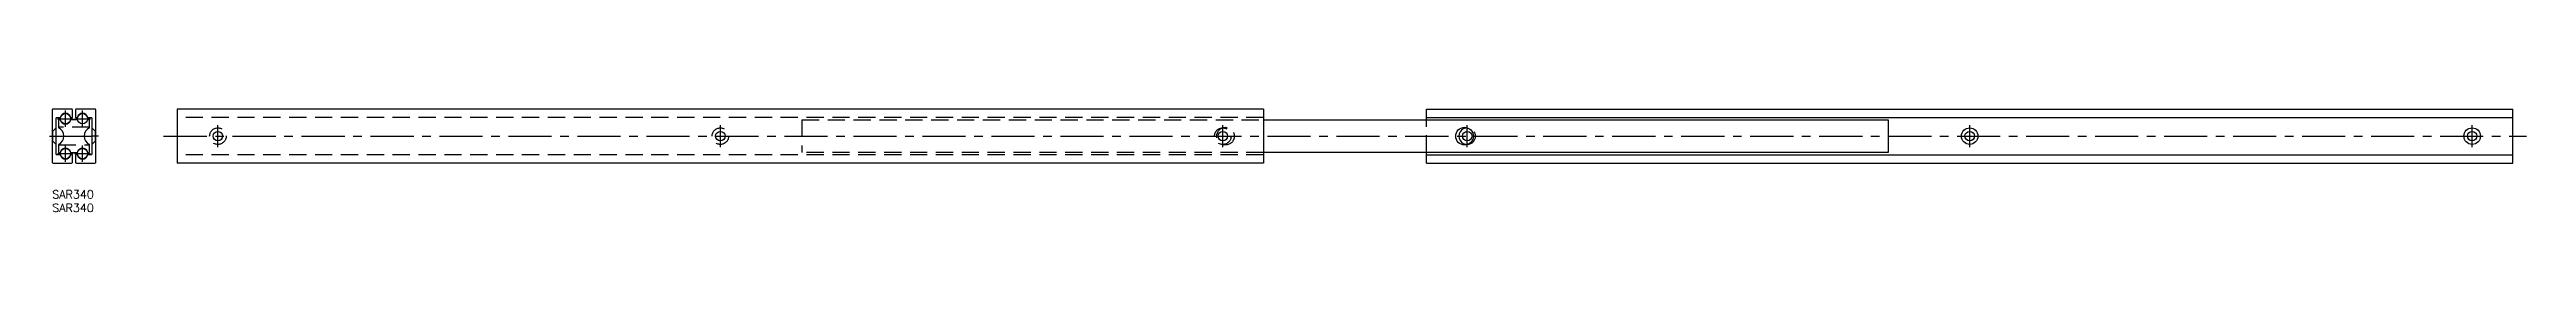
# Model space of a CAD drawing. Extents: x -1 to 911, y -8 to 30.
import ezdxf

# ---------------------------------------------------------------- set-up
doc = ezdxf.new("R2010")
doc.units = 0
doc.header["$LTSCALE"] = 0.5
doc.linetypes.add('CENTER', pattern=[50.8, 31.75, -6.35, 6.35, -6.35])
doc.linetypes.add('DASHED', pattern=[19.05, 12.7, -6.35])
for name, color, linetype in [('MSM_CENTER', 1, 'CENTER'), ('MSM_CONTINUOUS', 7, 'CONTINUOUS'), ('MSM_DASHED', 4, 'DASHED'), ('MSM_PART_NUMBER', 7, 'CONTINUOUS')]:
    doc.layers.add(name, color=color, linetype=linetype)
doc.styles.get("Standard").update_dxf_attribs({"font": 'txt.shx', "height": 3, "bigfont": 'bigfont.shx'})

# ---------------------------------------------------------------- blocks, each defined once
blk = doc.blocks.new('*U3')
at = {"layer": 'MSM_PART_NUMBER'}
blk.add_text('SAR340', height=3, dxfattribs=at).set_placement((0, -3))
blk = doc.blocks.new('*U4')
at = {"layer": 'MSM_PART_NUMBER'}
blk.add_text('SAR340', height=3, dxfattribs=at).set_placement((0, -8))

msp = doc.modelspace()

# ---------------------------------------------------------------- linework, layer by layer
at = {"layer": 'MSM_CENTER'}
for p, q in [((4.85, 23.46), (4.85, 29.43)), ((11.15, 23.46), (11.15, 29.43)), ((-1, 20), (1.47, 20)), ((1.73, 20), (14.27, 20)), ((1.95, 26.45), (7.75, 26.45)), ((8.25, 26.45), (14.05, 26.45)), ((17, 20), (14.53, 20)), ((41, 20), (911, 20)), ((61, 15.95), (61, 24.05)), ((246, 15.95), (246, 24.05)), ((431, 15.95), (431, 24.05)), ((521, 15.95), (521, 24.05)), ((706, 15.95), (706, 24.05)), ((891, 15.95), (891, 24.05)), ((1.95, 13.55), (7.75, 13.55)), ((4.85, 10.56), (4.85, 16.53)), ((8.25, 13.55), (14.05, 13.55)), ((11.15, 10.56), (11.15, 16.53))]:
    msp.add_line(p, q, dxfattribs=at)
at = {"layer": 'MSM_CONTINUOUS'}
for p, q in [((0, 29.7), (0, 10.3)), ((7.1, 30), (0.3, 30)), ((7.4, 27.05), (7.4, 29.7)), ((8.6, 29.7), (8.6, 27.05)), ((15.7, 30), (8.9, 30)), ((16, 10.3), (16, 29.7)), ((46, 30), (46, 10)), ((446, 30), (46, 30)), ((446, 30), (446, 10)), ((506, 30), (906, 30)), ((506, 26.05), (506, 30)), ((906, 10), (906, 30)), ((1.4, 13.35), (1.4, 26.65)), ((1.6, 26.85), (2.81, 26.85)), ((2.3, 25.85), (2.3, 23.21)), ((2.81, 26.05), (2.5, 26.05)), ((6.89, 26.85), (7.2, 26.85)), ((9.11, 26.05), (6.89, 26.05)), ((8.8, 26.85), (9.11, 26.85)), ((13.19, 26.85), (14.4, 26.85)), ((13.5, 26.05), (13.19, 26.05)), ((13.7, 23.21), (13.7, 25.85)), ((14.6, 26.65), (14.6, 13.35)), ((446, 26.05), (676, 26.05)), ((506, 26.85), (906, 26.85)), ((676, 26.05), (676, 13.95)), ((0.3, 10), (7.1, 10)), ((2.81, 13.15), (1.6, 13.15)), ((2.3, 16.79), (2.3, 14.15)), ((2.5, 13.95), (2.81, 13.95)), ((6.89, 13.95), (9.11, 13.95)), ((7.2, 13.15), (6.89, 13.15)), ((7.4, 10.3), (7.4, 12.95)), ((8.6, 12.95), (8.6, 10.3)), ((9.11, 13.15), (8.8, 13.15)), ((8.9, 10), (15.7, 10)), ((13.19, 13.95), (13.5, 13.95)), ((14.4, 13.15), (13.19, 13.15)), ((13.7, 14.15), (13.7, 16.79)), ((446, 10), (46, 10)), ((676, 13.95), (446, 13.95)), ((506, 10), (506, 13.95)), ((506, 13.15), (906, 13.15)), ((506, 10), (906, 10))]:
    msp.add_line(p, q, dxfattribs=at)
for centre, radius in [((4.85, 26.45), 1.9), ((11.15, 26.45), 1.9), ((61, 20), 1.75), ((246, 20), 1.75), ((431, 20), 1.75), ((520, 20), 3.25), ((521, 20), 1.75), ((706, 20), 3.05), ((706, 20), 1.75), ((891, 20), 3.05), ((891, 20), 1.75), ((4.85, 13.55), 1.9), ((11.15, 13.55), 1.9)]:
    msp.add_circle(centre, radius, dxfattribs=at)
for centre, radius, start, end in [((0.3, 29.7), 0.3, 90, 180), ((4.85, 26.54), 1.9, 14.1959, 165.8041), ((7.1, 29.7), 0.3, 360, 90), ((8.9, 29.7), 0.3, 90, 180), ((11.15, 26.54), 1.9, 14.1959, 165.8041), ((15.7, 29.7), 0.3, 360, 90), ((1.6, 26.65), 0.2, 90, 180), ((2.5, 25.85), 0.2, 90, 180), ((2.5, 23.21), 0.2, 180, 243.81745), ((0.92, 20), 3.38, 296.18255, 63.81745), ((2.81, 27.05), 0.2, 270, 345.8041), ((2.81, 25.85), 0.2, 14.1959, 90), ((4.85, 26.36), 1.9, 194.1959, 345.80409), ((6.89, 27.05), 0.2, 194.1959, 270), ((6.89, 25.85), 0.2, 90, 165.8041), ((7.2, 27.05), 0.2, 270, 0), ((8.8, 27.05), 0.2, 180, 270), ((9.11, 27.05), 0.2, 270, 345.8041), ((9.11, 25.85), 0.2, 14.1959, 90), ((15.08, 20), 3.38, 116.18255, 243.81745), ((13.19, 27.05), 0.2, 194.1959, 270), ((13.19, 25.85), 0.2, 90, 165.8041), ((13.5, 25.85), 0.2, 0, 90), ((13.5, 23.21), 0.2, 296.18255, 0), ((14.4, 26.65), 0.2, 360, 90), ((521, 20), 3.05, 87.55714, 272.44286), ((0.3, 10.3), 0.3, 180, 270), ((1.6, 13.35), 0.2, 180, 270), ((2.5, 16.79), 0.2, 116.18255, 180), ((2.5, 14.15), 0.2, 180, 270), ((2.81, 14.15), 0.2, 270, 345.8041), ((2.81, 12.95), 0.2, 14.1959, 90), ((4.85, 13.63), 1.9, 14.1959, 165.8041), ((4.85, 13.46), 1.9, 194.1959, 345.8041), ((6.89, 14.15), 0.2, 194.19591, 270), ((6.89, 12.95), 0.2, 90, 165.8041), ((7.1, 10.3), 0.3, 270, 0), ((7.2, 12.95), 0.2, 0, 90), ((8.8, 12.95), 0.2, 90, 180), ((8.9, 10.3), 0.3, 180, 270), ((9.11, 14.15), 0.2, 270, 345.8041), ((9.11, 12.95), 0.2, 14.1959, 90), ((11.15, 13.63), 1.9, 14.1959, 165.8041), ((11.15, 13.46), 1.9, 194.1959, 345.8041), ((13.19, 14.15), 0.2, 194.1959, 270), ((13.19, 12.95), 0.2, 90, 165.8041), ((13.5, 14.15), 0.2, 270, 0), ((13.5, 16.79), 0.2, 0, 63.81746), ((14.4, 13.35), 0.2, 270, 0), ((15.7, 10.3), 0.3, 270, 0)]:
    msp.add_arc(centre, radius, start, end, dxfattribs=at)
at = {"layer": 'MSM_DASHED'}
for p, q in [((0.1, 21.75), (0, 21.75)), ((0, 18.25), (0.1, 18.25)), ((1.4, 23.05), (0.1, 21.75)), ((0.1, 21.75), (0.1, 18.25)), ((0.1, 18.25), (1.4, 16.95)), ((13.7, 23.25), (2.3, 23.25)), ((15.9, 21.75), (14.6, 23.05)), ((14.6, 16.95), (15.9, 18.25)), ((16, 21.75), (15.9, 21.75)), ((15.9, 18.25), (15.9, 21.75)), ((15.9, 18.25), (16, 18.25)), ((446, 26.85), (46, 26.85)), ((276, 26.05), (276, 13.95)), ((276, 26.05), (446, 26.05)), ((506, 13.95), (506, 26.05)), ((2.3, 16.75), (13.7, 16.75)), ((446, 13.15), (46, 13.15)), ((446, 13.95), (276, 13.95))]:
    msp.add_line(p, q, dxfattribs=at)
for centre, radius in [((61, 20), 3.05), ((246, 20), 3.05), ((431, 20), 3.05), ((432, 20), 3.25)]:
    msp.add_circle(centre, radius, dxfattribs=at)
msp.add_arc((521, 20), 3.05, 272.44286, 87.55714, dxfattribs=at)

# ---------------------------------------------------------------- block references
at = {"layer": 'MSM_CONTINUOUS'}
for name in ['*U3', '*U4']:
    msp.add_blockref(name, (0, 0), dxfattribs=at)

doc.saveas('drawing.dxf')
